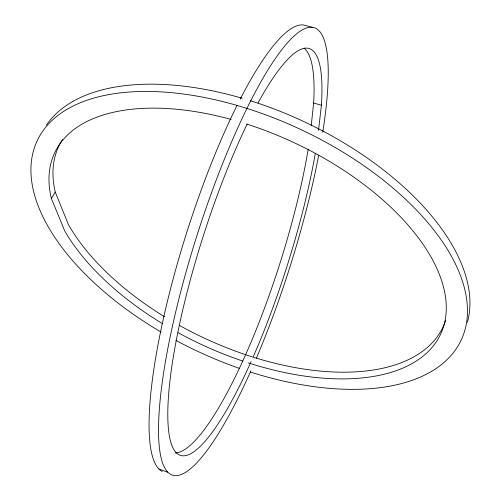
<?xml version="1.0" encoding="UTF-8"?>
<svg xmlns="http://www.w3.org/2000/svg" width="500" height="500" viewBox="0 0 500 500"><rect width="100%" height="100%" fill="white"/><g stroke="black" fill="none" stroke-linecap="round" stroke-linejoin="round"><path stroke-width="0.75" d="M311.194 125.856L313.644 103.025A213.094 45.938 -72.4 0 0 304.144 48.15M318.538 130.338L321.4 105.225L313.644 103.025M162.725 323.819A213.181 111.037 25.2 0 1 64.694 230.85L51.381 198.525L55.237 192.056A212.331 111.762 25.2 0 1 62.419 139.581M312.444 27.381L303.631 25A234.331 50.669 -72.4 0 0 240.219 99.1M159.025 469.062L167.725 472.225M55.237 192.056L68.369 224.481A212.331 111.762 25.2 0 0 164.613 316.788M250.869 370.887A234.719 49.044 -72.4 0 1 158.675 421.531A234.719 49.044 -72.4 0 1 261.075 81.525A234.719 49.044 -72.4 0 1 322.738 132.275M318.669 155.438A234.719 49.044 -72.4 0 1 256.431 358.088M162.225 471.475A234.331 50.669 -72.4 0 1 160.375 332.756A234.331 50.669 -72.4 0 1 237.044 105.388M46.369 125.169A233.319 123.1 25.2 0 1 242.288 98.287M250.225 100.688A233.319 123.1 25.2 0 1 467.369 322.406M258.025 102.95A213.444 44.462 -72.4 0 1 321.4 105.225M315.281 153.6A213.444 44.462 -72.4 0 1 253.369 356.494M251.131 361.556A213.444 44.462 -72.4 0 1 167.825 417.725A213.444 44.462 -72.4 0 1 247.169 124.1M308.206 149.156A213.094 45.938 -72.4 0 1 175.244 452.962M445.644 320.5A212.331 111.762 25.2 0 1 179.419 325.425M161.062 332.081A234.256 122.306 25.2 0 1 96.731 97.281A234.256 122.306 25.2 0 1 451.069 255.619A234.256 122.306 25.2 0 1 250.575 372.081M239.55 368.406A234.256 122.306 25.2 0 1 175.919 340.425M246.688 124.044A213.181 111.037 25.2 0 1 446.287 307.238A213.181 111.037 25.2 0 1 248.137 362.837M242.944 361.131A213.181 111.037 25.2 0 1 178.075 332.663M51.381 198.525A213.181 111.037 25.2 0 1 231.137 119.431"/></g></svg>
